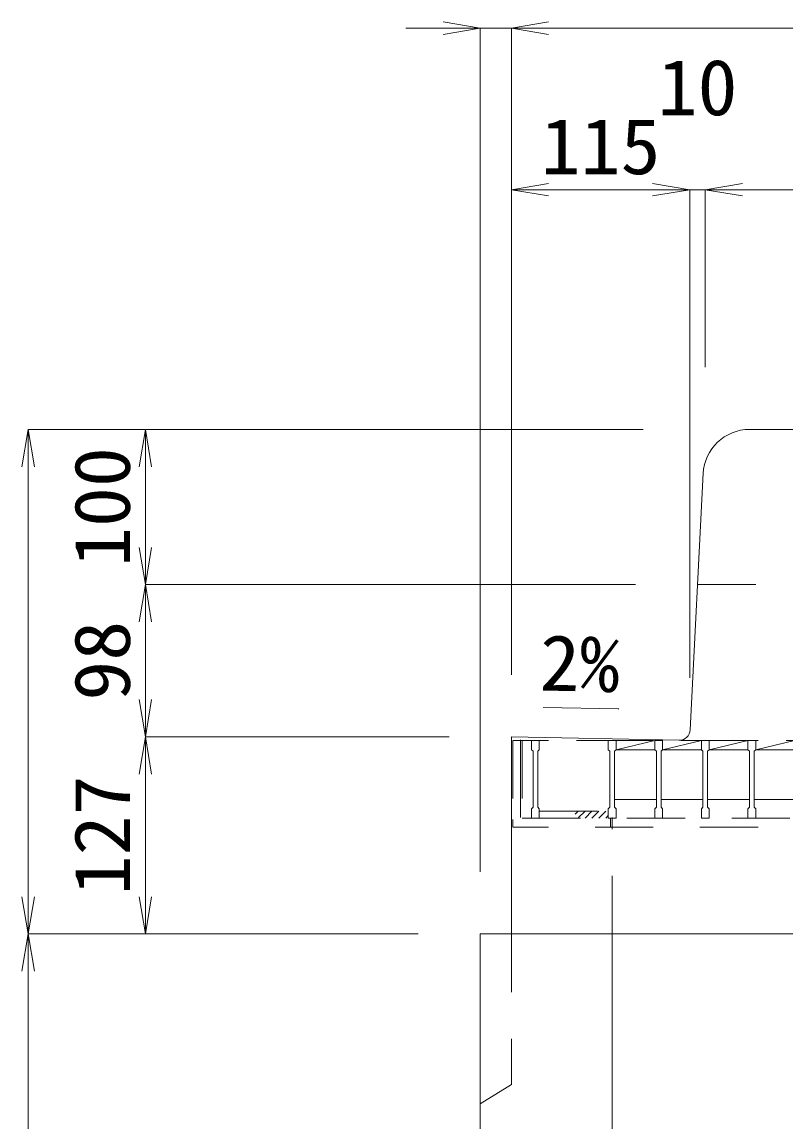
# Model space of a CAD drawing. Units: millimetres at full size; some dimension numbers follow another scale. Extents: x -734 to 58102, y 49499 to 87169.
# Drawn here: x 14279 to 14771, y 55317 to 56025 of the extents above; entities that cross this region are included whole.
import ezdxf
from ezdxf.enums import TextEntityAlignment as Align

# ---------------------------------------------------------------- set-up
doc = ezdxf.new("R2010")
doc.units = ezdxf.units.MM
doc.header["$LTSCALE"] = 50
doc.linetypes.add('DASHED_SPACED', pattern=[12, 6, -6])
doc.linetypes.add('USER1', pattern=[1.35, 0.75, -0.6])
for name, color, linetype, lineweight in [('0_2', 7, 'DASHED_SPACED', 9), ('寸法線', 7, 'Continuous', 13), ('引出線', 4, 'Continuous', 13), ('本体', 2, 'Continuous', 20), ('ｸﾞﾚｰﾁﾝｸﾞ', 7, 'USER1', 9)]:
    doc.layers.add(name, color=color, linetype=linetype, lineweight=lineweight)
doc.styles.add('ＭＳ 明朝', font='')
doc.styles.get('ＭＳ 明朝').set_extended_font_data('MS Mincho')

# ---------------------------------------------------------------- blocks, each defined once
blk = doc.blocks.new('open_arrow')
at = {"color": 0, "linetype": 'Continuous', "lineweight": -2}
blk.add_lwpolyline([(7.5, 1.25), (0, 0), (7.5, -1.25)], dxfattribs=at)

msp = doc.modelspace()

# ---------------------------------------------------------------- hatches: boundary and pattern name
at = {"layer": 'ｸﾞﾚｰﾁﾝｸﾞ'}
h = msp.add_hatch(dxfattribs=at)
h.set_pattern_fill('USER', color=256, style=0, pattern_type=2)
h.set_pattern_definition([(45, (14095.99, 55195.3), (-2.24506, 2.24506), [37.5, -30])])
h.paths.add_polyline_path([(14657, 55512.29), (14639, 55512.29), (14612.5, 55512.29), (14612.5, 55516.79), (14624, 55516.79), (14639, 55516.79), (14657, 55516.79)])

# ---------------------------------------------------------------- linework, layer by layer
at = {"layer": '0_2'}
msp.add_line((14600.5, 55562.59), (14600.5, 55512.59), dxfattribs=at)
at = {"layer": '寸法線'}
for p, q in [((14642.5, 56021.03), (14526.5, 56021.03)), ((14574.5, 55477.61), (14574.5, 56021.03)), ((14594.5, 56021.03), (15024.5, 56021.03)), ((14594.5, 55604.61), (14594.5, 56021.03)), ((14594.5, 55604.61), (14594.5, 56021.03)), ((14709.5, 55916.98), (14594.5, 55916.98)), ((14594.5, 55604.61), (14594.5, 55916.98)), ((14767.5, 55916.98), (14661.5, 55916.98)), ((14709.5, 55602.61), (14709.5, 55916.98)), ((14709.5, 55602.61), (14709.5, 55916.98)), ((14719.5, 55916.98), (14899.5, 55916.98)), ((14719.5, 55802.61), (14719.5, 55916.98)), ((14719.5, 55802.61), (14719.5, 55916.98)), ((14283.14, 55437.59), (14283.14, 55762.59)), ((14679.48, 55762.59), (14283.14, 55762.59)), ((14358.69, 55762.59), (14358.69, 55662.59)), ((14679.48, 55762.59), (14358.69, 55762.59)), ((14674.48, 55662.59), (14358.69, 55662.59)), ((14358.69, 55662.59), (14358.69, 55564.59)), ((14674.48, 55662.59), (14358.69, 55662.59)), ((14358.69, 55564.59), (14358.69, 55437.59)), ((14554.48, 55564.59), (14358.69, 55564.59)), ((14554.48, 55564.59), (14358.69, 55564.59)), ((14283.14, 55437.59), (14283.14, 54737.58)), ((14534.48, 55437.59), (14283.14, 55437.59)), ((14534.48, 55437.59), (14283.14, 55437.59)), ((14534.48, 55437.59), (14358.69, 55437.59))]:
    msp.add_line(p, q, dxfattribs=at)
at = {"layer": '引出線'}
msp.add_lwpolyline([(14663.79, 55582.54), (14615.05, 55583.52), (14663.8, 55582.54)], dxfattribs=at)
at = {"layer": '本体'}
for p, q in [((14747.85, 55762.59), (14871.15, 55762.59)), ((14709.82, 55569.07), (14718.1, 55734.47)), ((14594.5, 55564.59), (14594.5, 55437.59)), ((14594.5, 55564.59), (14702.69, 55562.42)), ((14574.5, 55437.59), (14574.5, 54087.59)), ((15044.5, 55437.59), (14574.5, 55437.59)), ((14659.5, 54808.11), (14659.5, 55437.59))]:
    msp.add_line(p, q, dxfattribs=at)
at = {"layer": '本体', "linetype": 'USER1', "lineweight": 9}
for p, q in [((14714.5, 55662.59), (14904.5, 55662.59)), ((14659.5, 55437.59), (14659.5, 55512.59)), ((14594.51, 55437.59), (14594.51, 55340.58)), ((14574.51, 55328.08), (14594.51, 55340.58))]:
    msp.add_line(p, q, dxfattribs=at)
at = {"layer": '本体'}
for centre, radius, start, end in [((14748.04, 55732.59), 30, 90, 177.13758), ((14702.83, 55569.42), 7, 268.8543, 357.13742)]:
    msp.add_arc(centre, radius, start, end, dxfattribs=at)
at = {"layer": 'ｸﾞﾚｰﾁﾝｸﾞ'}
for p, q in [((15023.5, 55562.29), (14595.5, 55562.29)), ((14595.5, 55562.29), (14595.5, 55506.29)), ((14601.5, 55562.29), (14601.5, 55512.29)), ((15011.5, 55562.29), (14607.5, 55562.29)), ((14607.5, 55562.29), (14612.5, 55562.29)), ((14607.5, 55562.29), (14607.5, 55556.29)), ((14607.5, 55562.29), (14612.5, 55562.29)), ((14607.5, 55562.29), (14607.5, 55556.29)), ((14607.5, 55562.29), (14612.5, 55562.29)), ((14607.5, 55562.29), (14607.5, 55556.29)), ((14612.5, 55562.29), (14612.5, 55556.29)), ((14612.5, 55562.29), (14612.5, 55556.29)), ((14612.5, 55562.29), (14612.5, 55556.29)), ((14657, 55562.29), (14662, 55562.29)), ((14657, 55562.29), (14657, 55556.29)), ((14657, 55562.29), (14662, 55562.29)), ((14657, 55562.29), (14657, 55556.29)), ((14657, 55562.29), (14662, 55562.29)), ((14657, 55562.29), (14657, 55556.29)), ((14662, 55556.29), (14687, 55562.29)), ((14662, 55562.29), (14662, 55556.29)), ((14662, 55562.29), (14662, 55556.29)), ((14662, 55562.29), (14662, 55556.29)), ((14687, 55562.29), (14692, 55562.29)), ((14687, 55562.29), (14687, 55556.29)), ((14687, 55562.29), (14692, 55562.29)), ((14687, 55562.29), (14687, 55556.29)), ((14687, 55562.29), (14692, 55562.29)), ((14687, 55562.29), (14687, 55556.29)), ((14692, 55556.29), (14717, 55562.29)), ((14692, 55562.29), (14692, 55556.29)), ((14692, 55562.29), (14692, 55556.29)), ((14692, 55562.29), (14692, 55556.29)), ((14717, 55562.29), (14722, 55562.29)), ((14717, 55562.29), (14717, 55556.29)), ((14717, 55562.29), (14722, 55562.29)), ((14717, 55562.29), (14717, 55556.29)), ((14717, 55562.29), (14722, 55562.29)), ((14717, 55562.29), (14717, 55556.29)), ((14722, 55556.29), (14747, 55562.29)), ((14722, 55562.29), (14722, 55556.29)), ((14722, 55562.29), (14722, 55556.29)), ((14722, 55562.29), (14722, 55556.29)), ((14747, 55562.29), (14752, 55562.29)), ((14747, 55562.29), (14747, 55556.29)), ((14747, 55562.29), (14752, 55562.29)), ((14747, 55562.29), (14747, 55556.29)), ((14747, 55562.29), (14752, 55562.29)), ((14747, 55562.29), (14747, 55556.29)), ((14752, 55556.29), (14777, 55562.29)), ((14752, 55562.29), (14752, 55556.29)), ((14752, 55562.29), (14752, 55556.29)), ((14752, 55562.29), (14752, 55556.29)), ((14607.5, 55556.29), (14608.5, 55555.29)), ((14607.5, 55556.29), (14608.5, 55555.29)), ((14607.5, 55556.29), (14608.5, 55555.29)), ((14608.5, 55555.29), (14608.5, 55519.29)), ((14608.5, 55555.29), (14608.5, 55519.29)), ((14608.5, 55555.29), (14608.5, 55519.29)), ((14612.5, 55556.29), (14611.5, 55555.29)), ((14612.5, 55556.29), (14611.5, 55555.29)), ((14612.5, 55556.29), (14611.5, 55555.29)), ((14611.5, 55555.29), (14611.5, 55519.29)), ((14611.5, 55555.29), (14611.5, 55519.29)), ((14611.5, 55555.29), (14611.5, 55519.29)), ((14657, 55556.29), (14658, 55555.29)), ((14657, 55556.29), (14658, 55555.29)), ((14657, 55556.29), (14658, 55555.29)), ((14658, 55555.29), (14658, 55519.29)), ((14658, 55555.29), (14658, 55519.29)), ((14658, 55555.29), (14658, 55519.29)), ((14662, 55556.29), (14661, 55555.29)), ((14662, 55556.29), (14661, 55555.29)), ((14662, 55556.29), (14661, 55555.29)), ((14661, 55555.29), (14661, 55519.29)), ((14661, 55555.29), (14661, 55519.29)), ((14661, 55555.29), (14661, 55519.29)), ((14662, 55556.29), (14687, 55556.29)), ((14687, 55556.29), (14688, 55555.29)), ((14687, 55556.29), (14688, 55555.29)), ((14687, 55556.29), (14688, 55555.29)), ((14688, 55555.29), (14688, 55519.29)), ((14688, 55555.29), (14688, 55519.29)), ((14688, 55555.29), (14688, 55519.29)), ((14692, 55556.29), (14691, 55555.29)), ((14692, 55556.29), (14691, 55555.29)), ((14692, 55556.29), (14691, 55555.29)), ((14691, 55555.29), (14691, 55519.29)), ((14691, 55555.29), (14691, 55519.29)), ((14691, 55555.29), (14691, 55519.29)), ((14692, 55556.29), (14717, 55556.29)), ((14717, 55556.29), (14718, 55555.29)), ((14717, 55556.29), (14718, 55555.29)), ((14717, 55556.29), (14718, 55555.29)), ((14718, 55555.29), (14718, 55519.29)), ((14718, 55555.29), (14718, 55519.29)), ((14718, 55555.29), (14718, 55519.29)), ((14722, 55556.29), (14721, 55555.29)), ((14722, 55556.29), (14721, 55555.29)), ((14722, 55556.29), (14721, 55555.29)), ((14721, 55555.29), (14721, 55519.29)), ((14721, 55555.29), (14721, 55519.29)), ((14721, 55555.29), (14721, 55519.29)), ((14722, 55556.29), (14747, 55556.29)), ((14747, 55556.29), (14748, 55555.29)), ((14747, 55556.29), (14748, 55555.29)), ((14747, 55556.29), (14748, 55555.29)), ((14748, 55555.29), (14748, 55519.29)), ((14748, 55555.29), (14748, 55519.29)), ((14748, 55555.29), (14748, 55519.29)), ((14752, 55556.29), (14751, 55555.29)), ((14752, 55556.29), (14751, 55555.29)), ((14752, 55556.29), (14751, 55555.29)), ((14751, 55555.29), (14751, 55519.29)), ((14751, 55555.29), (14751, 55519.29)), ((14751, 55555.29), (14751, 55519.29)), ((14752, 55556.29), (14777, 55556.29)), ((14661, 55524.29), (14688, 55524.29)), ((14691, 55524.29), (14718, 55524.29)), ((14721, 55524.29), (14748, 55524.29)), ((14751, 55524.29), (14778, 55524.29)), ((14607.5, 55518.29), (14608.5, 55519.29)), ((14607.5, 55518.29), (14608.5, 55519.29)), ((14607.5, 55518.29), (14608.5, 55519.29)), ((14607.5, 55512.29), (14607.5, 55518.29)), ((14607.5, 55512.29), (14607.5, 55518.29)), ((14607.5, 55512.29), (14607.5, 55518.29)), ((14612.5, 55518.29), (14611.5, 55519.29)), ((14612.5, 55518.29), (14611.5, 55519.29)), ((14612.5, 55518.29), (14611.5, 55519.29)), ((14612.5, 55512.29), (14612.5, 55518.29)), ((14612.5, 55512.29), (14612.5, 55518.29)), ((14612.5, 55512.29), (14612.5, 55518.29)), ((14612.5, 55516.79), (14657, 55516.79)), ((14657, 55518.29), (14658, 55519.29)), ((14657, 55518.29), (14658, 55519.29)), ((14657, 55518.29), (14658, 55519.29)), ((14657, 55512.29), (14657, 55518.29)), ((14657, 55512.29), (14657, 55518.29)), ((14657, 55512.29), (14657, 55518.29)), ((14662, 55518.29), (14661, 55519.29)), ((14662, 55518.29), (14661, 55519.29)), ((14662, 55518.29), (14661, 55519.29)), ((14662, 55512.29), (14662, 55518.29)), ((14662, 55512.29), (14662, 55518.29)), ((14662, 55512.29), (14662, 55518.29)), ((14687, 55518.29), (14688, 55519.29)), ((14687, 55518.29), (14688, 55519.29)), ((14687, 55518.29), (14688, 55519.29)), ((14687, 55512.29), (14687, 55518.29)), ((14687, 55512.29), (14687, 55518.29)), ((14687, 55512.29), (14687, 55518.29)), ((14692, 55518.29), (14691, 55519.29)), ((14692, 55518.29), (14691, 55519.29)), ((14692, 55518.29), (14691, 55519.29)), ((14692, 55512.29), (14692, 55518.29)), ((14692, 55512.29), (14692, 55518.29)), ((14692, 55512.29), (14692, 55518.29)), ((14717, 55518.29), (14718, 55519.29)), ((14717, 55518.29), (14718, 55519.29)), ((14717, 55518.29), (14718, 55519.29)), ((14717, 55512.29), (14717, 55518.29)), ((14717, 55512.29), (14717, 55518.29)), ((14717, 55512.29), (14717, 55518.29)), ((14722, 55518.29), (14721, 55519.29)), ((14722, 55518.29), (14721, 55519.29)), ((14722, 55518.29), (14721, 55519.29)), ((14722, 55512.29), (14722, 55518.29)), ((14722, 55512.29), (14722, 55518.29)), ((14722, 55512.29), (14722, 55518.29)), ((14747, 55518.29), (14748, 55519.29)), ((14747, 55518.29), (14748, 55519.29)), ((14747, 55518.29), (14748, 55519.29)), ((14747, 55512.29), (14747, 55518.29)), ((14747, 55512.29), (14747, 55518.29)), ((14747, 55512.29), (14747, 55518.29)), ((14752, 55518.29), (14751, 55519.29)), ((14752, 55518.29), (14751, 55519.29)), ((14752, 55518.29), (14751, 55519.29)), ((14752, 55512.29), (14752, 55518.29)), ((14752, 55512.29), (14752, 55518.29)), ((14752, 55512.29), (14752, 55518.29)), ((14595.5, 55506.29), (14595.5, 55511.29)), ((14601.5, 55512.29), (15017.5, 55512.29)), ((14607.5, 55512.29), (14612.5, 55512.29)), ((14607.5, 55512.29), (14612.5, 55512.29)), ((14607.5, 55512.29), (14612.5, 55512.29)), ((14657, 55512.29), (14662, 55512.29)), ((14657, 55512.29), (14662, 55512.29)), ((14657, 55512.29), (14662, 55512.29)), ((14658.5, 55512.29), (14658.5, 55506.29)), ((14687, 55512.29), (14692, 55512.29)), ((14687, 55512.29), (14692, 55512.29)), ((14687, 55512.29), (14692, 55512.29)), ((14717, 55512.29), (14722, 55512.29)), ((14717, 55512.29), (14722, 55512.29)), ((14717, 55512.29), (14722, 55512.29)), ((14747, 55512.29), (14752, 55512.29)), ((14747, 55512.29), (14752, 55512.29)), ((14747, 55512.29), (14752, 55512.29)), ((15023.5, 55506.29), (14595.5, 55506.29)), ((14595.5, 55506.29), (14605.5, 55506.29))]:
    msp.add_line(p, q, dxfattribs=at)

# ---------------------------------------------------------------- block references
at = {"layer": '寸法線', "xscale": 3.2, "yscale": 3.2}
for p, rotation in [((14574.5, 56021.03), 180), ((14709.5, 55916.98), 180), ((14709.5, 55916.98), 180), ((14283.14, 55762.59), 270), ((14358.69, 55762.59), 270), ((14358.69, 55662.59), 90), ((14358.69, 55662.59), 270), ((14358.69, 55564.59), 90), ((14358.69, 55564.59), 270), ((14283.14, 55437.59), 90), ((14358.69, 55437.59), 90), ((14283.14, 55437.59), 270)]:
    msp.add_blockref('open_arrow', p, dxfattribs=dict(at, rotation=rotation))
for p in [(14594.5, 56021.03), (14594.5, 56021.03), (14594.5, 55916.98), (14719.5, 55916.98), (14719.5, 55916.98)]:
    msp.add_blockref('open_arrow', p, dxfattribs=at)
at = {"layer": '引出線', "xscale": 0.0533, "yscale": 0.0533, "rotation": 178.9}
msp.add_blockref('open_arrow', (14663.79, 55582.54), dxfattribs=at)

# ---------------------------------------------------------------- texts
at = {"layer": '寸法線', "style": 'ＭＳ 明朝', "width": 1.05}
for s, p in [('10', (14714.5, 55982.98)), ('115', (14652, 55945))]:
    msp.add_text(s, height=36.03, dxfattribs=at).set_placement(p, align=Align.MIDDLE_CENTER)
for s, p in [('100', (14330.67, 55712.59)), ('98', (14330.67, 55613.59)), ('127', (14330.67, 55501.09))]:
    msp.add_text(s, height=36.03, rotation=90, dxfattribs=at).set_placement(p, align=Align.MIDDLE_CENTER)
at = {"layer": '引出線', "style": 'ＭＳ 明朝', "width": 1.05}
msp.add_text('2%', height=36.03, rotation=358.854, dxfattribs=at).set_placement((14664.73, 55629.44), align=Align.TOP_RIGHT)

doc.saveas('drawing.dxf')
